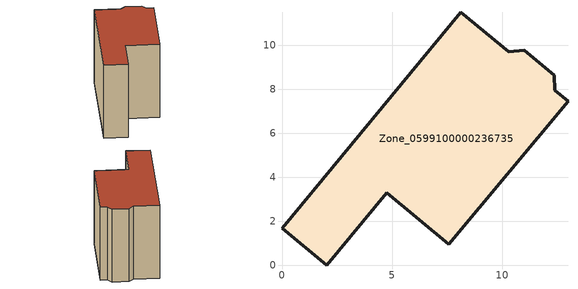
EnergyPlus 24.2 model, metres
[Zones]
Zone_0599100000236735
 floor ground (C_G): 10.31,9.69 11,9.77 12.37,8.63 12.41,7.94 13,7.45 7.59,0.95 4.76,3.29 2.03,0 0,1.68 8.13,11.5 z0
 wall outside (C_F): 8.13,11.5 0,1.68 2.03,0 4.76,3.29 7.59,0.95 13,7.45 12.41,7.94 12.37,8.63 11,9.77 10.31,9.69 8.13,11.5 z0:8.7
 roof outside (C_R): 10.31,9.69 8.13,11.5 0,1.68 2.03,0 4.76,3.29 7.59,0.95 13,7.45 12.41,7.94 12.37,8.63 11,9.77 z8.7
[BUILDING]
Pand.0599100000236735: North Axis=0; Terrain=City; Loads Convergence Tolerance Value=0.04; Temperature Convergence Tolerance Value=0.4; Solar Distribution=FullExterior; Maximum Number of Warmup Days=25; Minimum Number of Warmup Days=1
[Site:Location]
Rotterdam.The.Hague.AP_ZH_NLD Design_Conditions: Latitude=51.96; Longitude=4.45; Time Zone=1; Elevation=-4.5
[SITE:GROUNDTEMPERATURE:BUILDINGSURFACE]
18, 18, 18, 18, 18, 18, 18, 18, 18, 18, 18, 18
[MATERIAL] Thermal Absorptance=0.9; Solar Absorptance=0.7; Visible Absorptance=0.7
Name | Roughness | Thickness | Conductivity | Density | Specific Heat
G.TI.1946 | MediumSmooth | 0.15 | 1 | 540 | 1210
F.TI.1946 | Rough | 0.3 | 0.857143 | 1920 | 840
R.TI.1946 | MediumRough | 0.2 | 0.1 | 1500 | 1000
[CONSTRUCTION]
C_G: G.TI.1946
C_F: F.TI.1946
C_R: R.TI.1946
[ZONE]
Zone_0599100000236735: Type=1; Multiplier=1; Ceiling Height=Autocalculate; Volume=Autocalculate; Floor Area=autocalculate; Part of Total Floor Area=Yes
[ZONEINFILTRATION:DESIGNFLOWRATE]
Infil_Zone_0599100000236735: Zone or ZoneList or Space or SpaceList=Zone_0599100000236735; Schedule=AlwaysOn; Design Flow Rate Calculation Method=Flow/Area; Flow Rate per Floor Area=0.003; Constant Term Coefficient=1; Temperature Term Coefficient=0; Velocity Term Coefficient=0; Velocity Squared Term Coefficient=0
[HVACTEMPLATE:ZONE:IDEALLOADSAIRSYSTEM]
Zone_0599100000236735: Maximum Heating Supply Air Temperature=50; Minimum Cooling Supply Air Temperature=13; Maximum Heating Supply Air Humidity Ratio=0.0156; Minimum Cooling Supply Air Humidity Ratio=0.0077; Heating Limit=NoLimit; Cooling Limit=NoLimit; Dehumidification Control Type=ConstantSensibleHeatRatio; Cooling Sensible Heat Ratio=0.7; Dehumidification Setpoint=60; Humidification Control Type=None; Humidification Setpoint=30; Outdoor Air Method=None; Outdoor Air Flow Rate per Person=0.00944; Outdoor Air Flow Rate per Zone Floor Area=0; Outdoor Air Flow Rate per Zone=0; Demand Controlled Ventilation Type=None; Outdoor Air Economizer Type=NoEconomizer; Heat Recovery Type=None; Sensible Heat Recovery Effectiveness=0.7; Latent Heat Recovery Effectiveness=0.65
[ZONECONTROL:THERMOSTAT]
ThermostatControl_Zone_0599100000236735: Zone or ZoneList=Zone_0599100000236735; Control Type Schedule=DualSetpointControlType; Control 1=Thermostat_Zone_0599100000236735; Temperature Difference Between Cutout And Setpoint=0
[THERMOSTATSETPOINT:DUALSETPOINT]
Thermostat_Zone_0599100000236735: Heating Setpoint Temperature Schedule=HeatingSetpoint_Zone_0599100000236735; Cooling Setpoint Temperature Schedule=CoolingSetpoint_Zone_0599100000236735
[SCHEDULE:COMPACT]
HeatingSetpoint_Zone_0599100000236735: Through: 12/31, For: AllDays, Until: 24:00, 21
CoolingSetpoint_Zone_0599100000236735: Through: 12/31, For: AllDays, Until: 24:00, 24
DualSetpointControlType: Through: 12/31, For: AllDays, Until: 24:00, 4
AlwaysOn: Through: 12/31, For: AllDays, Until: 24:00, 1
